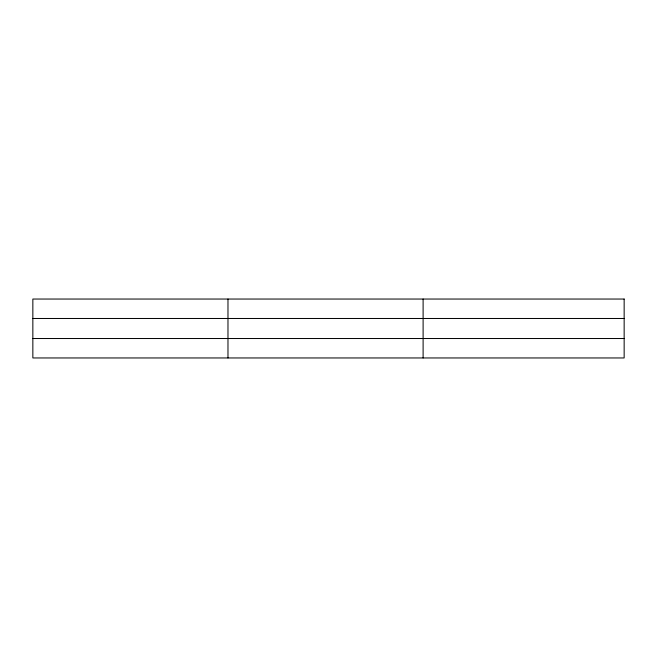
<?xml version="1.0" encoding="UTF-8"?>
<svg xmlns="http://www.w3.org/2000/svg" width="657" height="657" viewBox="0 0 657 657"><rect width="100%" height="100%" fill="white"/><g stroke="black" fill="none" stroke-linecap="round" stroke-linejoin="round"><path stroke-width="0.99" d="M227.979 299.042L227.979 357.958M423.108 299.042L423.108 357.958M32.85 318.481L624.15 318.481M32.85 338.519L624.15 338.519M624.15 299.042L624.15 357.958L32.85 357.958L32.85 299.042L624.15 299.042"/></g></svg>
